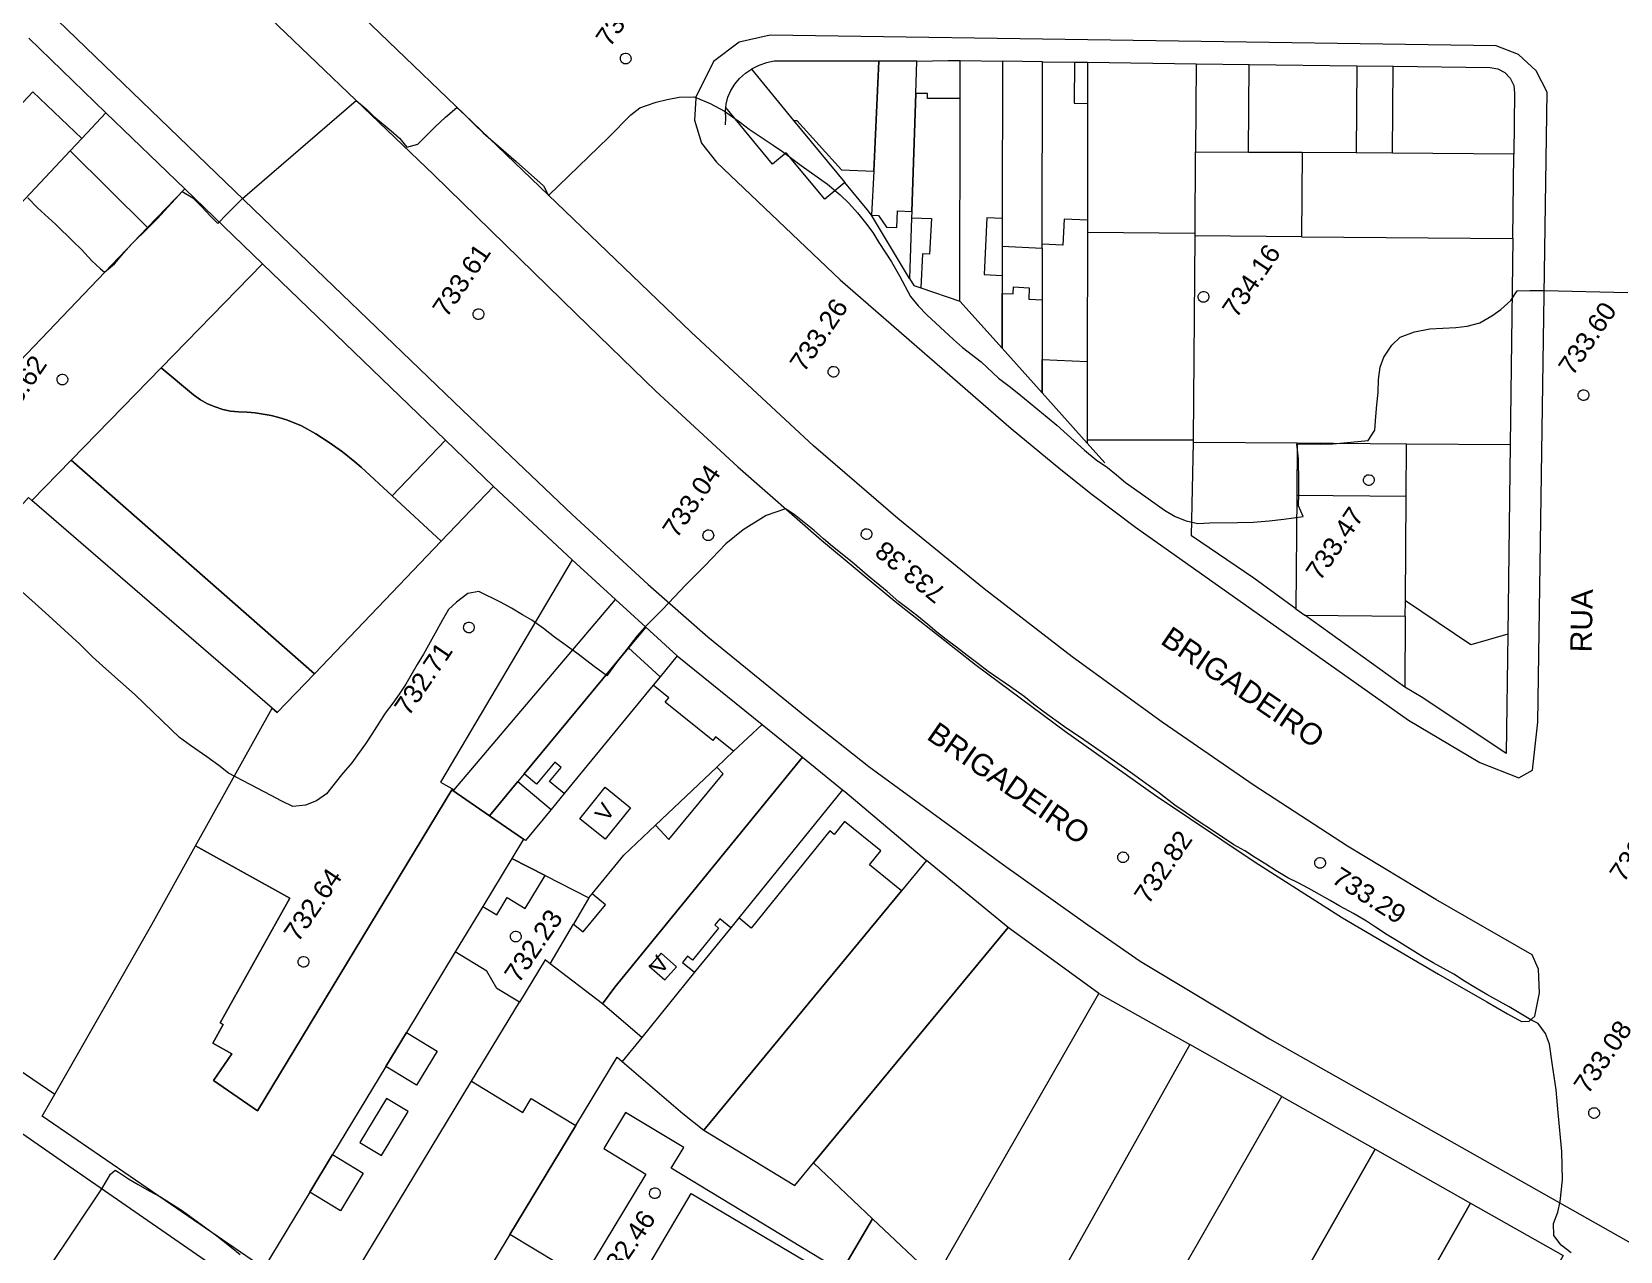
# Model space of a CAD drawing. Header units: metres. Extents: x 325024 to 7190115, y 7391967 to 10157759.
# Drawn here: x 325797.2 to 325945.3, y 7392754.9 to 7392868.6 of the extents above; entities that cross this region are included whole.
import ezdxf
from ezdxf.enums import TextEntityAlignment as Align

# ---------------------------------------------------------------- set-up
doc = ezdxf.new("R2010")
doc.units = ezdxf.units.M
doc.layers.get('0').update_dxf_attribs({"lineweight": 18})
for name, color, linetype, lineweight in [('100_SIST_VIARIO_MEIO_FIO', 1, 'Continuous', 18), ('108_SEP_FIS_CANT_CENT_ILHA', 7, 'Continuous', 18), ('144_P_DUPLA_ASF_TOP', 7, 'Continuous', 18), ('160_P_SIMP_ASF_TOP', 7, 'Continuous', 18), ('206_MURO_E_MURO_ARRIMO', 7, 'Continuous', 18), ('214_PROJ_BEIRAL_EDIF', 10, 'Continuous', 18), ('604_CURVA_INTERM', 7, 'Continuous', 18), ('606_PTO_COTADO', 7, 'Continuous', 18), ('608_PTO_COTADO_INTERVIA', 1, 'Continuous', 18)]:
    doc.layers.add(name, color=color, linetype=linetype, lineweight=lineweight)
doc.styles.add('Style-Arial', font='arial.ttf', dxfattribs={"height": 1.75})

# ---------------------------------------------------------------- blocks, each defined once
blk = doc.blocks.new('SP09')
at = {"color": 0, "linetype": 'Continuous'}
blk.add_lwpolyline([(-0.03, -0.51), (-0.14, -0.49), (-0.24, -0.46), (-0.31, -0.42), (-0.35, -0.39), (-0.42, -0.31), (-0.47, -0.24), (-0.51, -0.15), (-0.52, -0.09), (-0.52, 0.03), (-0.51, 0.11), (-0.48, 0.2), (-0.44, 0.27), (-0.4, 0.33), (-0.32, 0.39), (-0.23, 0.44), (-0.15, 0.48), (-0.1, 0.48), (-0.03, 0.48), (0.08, 0.48), (0.19, 0.44), (0.27, 0.4), (0.35, 0.32), (0.41, 0.23), (0.46, 0.11), (0.48, 0.03), (0.48, -0.03), (0.47, -0.08), (0.44, -0.21), (0.38, -0.3), (0.31, -0.38), (0.23, -0.44), (0.1, -0.49), (0.02, -0.51)], close=True, dxfattribs=at)
blk = doc.blocks.new('SP10')
at = {"color": 0, "linetype": 'Continuous'}
blk.add_lwpolyline([(-0.03, -0.51), (-0.14, -0.49), (-0.24, -0.46), (-0.31, -0.42), (-0.35, -0.39), (-0.42, -0.31), (-0.47, -0.24), (-0.51, -0.15), (-0.52, -0.09), (-0.52, 0.03), (-0.51, 0.11), (-0.48, 0.2), (-0.44, 0.27), (-0.4, 0.33), (-0.32, 0.39), (-0.23, 0.44), (-0.15, 0.48), (-0.1, 0.48), (-0.03, 0.48), (0.08, 0.48), (0.19, 0.44), (0.27, 0.4), (0.35, 0.32), (0.41, 0.23), (0.46, 0.11), (0.48, 0.03), (0.48, -0.03), (0.47, -0.08), (0.44, -0.21), (0.38, -0.3), (0.31, -0.38), (0.23, -0.44), (0.1, -0.49), (0.02, -0.51)], close=True, dxfattribs=at)

msp = doc.modelspace()

# ---------------------------------------------------------------- linework, layer by layer
at = {"layer": '100_SIST_VIARIO_MEIO_FIO'}
for points in [[(325719.894, 7392927.188), (325724.426, 7392925.464), (325729.176, 7392923.391), (325736.42, 7392919.65), (325743.549, 7392915.694), (325750.508, 7392911.449), (325757.286, 7392906.922), (325763.87, 7392902.12), (325770.248, 7392897.054), (325776.41, 7392891.731), (325790.968, 7392878.016), (325821.377, 7392848.706), (325837.412, 7392833.304), (325847.612, 7392823.593), (325854.696, 7392817.07), (325860.261, 7392812.178), (325869.472, 7392804.708), (325875.269, 7392800.089), (325887.848, 7392790.923), (325895.691, 7392785.323), (325900.575, 7392781.963), (325912.643, 7392774.706), (325962.342, 7392746.643)], [(325856.985, 7392723.922), (325800.287, 7392763.136), (325735.786, 7392807.999), (325670.758, 7392852.929)]]:
    msp.add_lwpolyline(points, dxfattribs=at)
msp.add_lwpolyline([(325859.144, 7392862.369), (325859.04, 7392860.326), (325859.697, 7392858.187), (325861.072, 7392856.422), (325872.623, 7392845.454), (325888.552, 7392831.589), (325893.193, 7392827.788), (325896.112, 7392825.433), (325900.136, 7392822.39), (325925.597, 7392804.427), (325932.238, 7392800.463), (325935.878, 7392799.049), (325937.146, 7392799.767), (325937.638, 7392804.216), (325938.527, 7392862.956), (325937.502, 7392864.945), (325935.842, 7392866.445), (325933.759, 7392867.265), (325866.086, 7392868.241), (325863.18, 7392867.594), (325860.793, 7392865.813), (325859.165, 7392862.484)], close=True, dxfattribs=at)
at = {"layer": '108_SEP_FIS_CANT_CENT_ILHA'}
msp.add_lwpolyline([(325816.558, 7392872.678), (325834.724, 7392855.226), (325847.985, 7392842.29), (325855.434, 7392835.067), (325863.067, 7392828.037), (325870.877, 7392821.204), (325877.708, 7392815.508), (325885.277, 7392809.544), (325893.601, 7392803.349), (325902.074, 7392797.356), (325911.309, 7392791.165), (325919.44, 7392785.995), (325928.383, 7392780.735), (325932.886, 7392778.161), (325934.816, 7392777.057), (325936.112, 7392776.342), (325936.838, 7392776.356), (325937.381, 7392776.822), (325937.811, 7392778.998), (325937.696, 7392781.213), (325937.124, 7392782.539), (325928.133, 7392787.688), (325919.89, 7392792.678), (325911.192, 7392798.335), (325902.64, 7392804.213), (325894.243, 7392810.311), (325886.02, 7392816.641), (325877.981, 7392823.204), (325870.134, 7392829.994), (325858.719, 7392840.574), (325823.443, 7392874.457)], dxfattribs=at)
at = {"layer": '206_MURO_E_MURO_ARRIMO'}
for p, q in [((325804.167, 7392861.016), (325796.96, 7392867.965)), ((325879.757, 7392865.846), (325882.69, 7392865.893)), ((325882.69, 7392865.893), (325883.8, 7392865.879)), ((325894.444, 7392865.743), (325895.675, 7392865.728)), ((325895.675, 7392865.728), (325905.811, 7392865.598)), ((325905.811, 7392865.598), (325910.748, 7392865.535)), ((325920.761, 7392865.408), (325924.151, 7392865.365)), ((325811.505, 7392853.941), (325804.167, 7392861.016)), ((325861.905, 7392861.172), (325861.94, 7392861.515)), ((325861.943, 7392860.512), (325861.905, 7392861.172)), ((325861.904, 7392859.895), (325861.943, 7392860.512)), ((325818.759, 7392846.946), (325811.505, 7392853.941)), ((325935.311, 7392849.31), (325935.066, 7392830.1)), ((325840.3, 7392826.177), (325835.802, 7392830.514)), ((325925.238, 7392807.475), (325915.94, 7392814.191)), ((325854.478, 7392813.08), (325857.415, 7392810.399)), ((325934.841, 7392812.427), (325934.699, 7392801.301)), ((325857.415, 7392810.399), (325865.327, 7392804.022)), ((325926.913, 7392806.482), (325925.238, 7392807.475)), ((325934.699, 7392801.301), (325926.913, 7392806.482)), ((325872.829, 7392797.922), (325873.034, 7392797.756)), ((325873.034, 7392797.756), (325880.658, 7392791.328))]:
    msp.add_line(p, q, dxfattribs=at)
for points in [[(325895.675, 7392865.728), (325895.669, 7392861.898)], [(325905.811, 7392865.598), (325905.748, 7392857.396)], [(325801.92, 7392858.628), (325804.167, 7392861.016)], [(325811.505, 7392853.941), (325808.05, 7392850.329)], [(325875.545, 7392851.493), (325875.135, 7392852.015), (325873.058, 7392854.521)], [(325879.081, 7392845.575), (325875.545, 7392851.493)], [(325879.27, 7392851.24), (325879.081, 7392845.575)], [(325895.653, 7392851.008), (325895.651, 7392849.862)], [(325887.721, 7392848.595), (325887.717, 7392845.866)], [(325891.451, 7392848.418), (325891.444, 7392843.581)], [(325879.081, 7392845.575), (325879.471, 7392844.939), (325880.137, 7392844.71)], [(325897.27, 7392828.402), (325895.622, 7392830.24)], [(325905.538, 7392830.329), (325905.54, 7392830.526)], [(325915.213, 7392830.254), (325925.414, 7392830.175)], [(325925.29, 7392814.119), (325925.238, 7392807.475)], [(325857.415, 7392810.399), (325855.822, 7392808.46)], [(325849.169, 7392787.852), (325847.747, 7392785.415)], [(325845.587, 7392781.713), (325845.099, 7392782.088), (325842.702, 7392778.128)]]:
    msp.add_lwpolyline(points, dxfattribs=at)
at = {"layer": '214_PROJ_BEIRAL_EDIF'}
for points in [[(325868.266, 7392860.302), (325868.561, 7392860.288), (325872.746, 7392855.716), (325875.739, 7392855.574), (325876.227, 7392865.844), (325866.462, 7392865.839), (325865.731, 7392865.681), (325865.029, 7392865.435), (325864.358, 7392865.097)], [(325875.739, 7392855.574), (325875.545, 7392851.493), (325876.191, 7392851.462), (325876.913, 7392850.374), (325877.894, 7392850.327), (325877.968, 7392851.884), (325879.29, 7392851.821), (325879.656, 7392862.813), (325879.757, 7392865.846), (325876.227, 7392865.844)], [(325887.725, 7392851.171), (325886.274, 7392851.24), (325886.022, 7392845.946), (325887.717, 7392845.866), (325887.715, 7392844.192), (325887.707, 7392839.068), (325883.767, 7392843.463), (325883.794, 7392862.34), (325883.8, 7392865.879), (325887.747, 7392865.829)], [(325887.725, 7392851.171), (325887.721, 7392848.595), (325891.451, 7392848.418), (325891.452, 7392848.776), (325891.477, 7392865.781), (325887.747, 7392865.829)], [(325891.452, 7392848.776), (325891.477, 7392865.781), (325894.444, 7392865.743), (325894.415, 7392861.908), (325895.669, 7392861.898), (325895.653, 7392851.008), (325893.486, 7392851.111), (325893.371, 7392848.685)], [(325915.688, 7392857.318), (325910.685, 7392857.357), (325910.748, 7392865.535), (325920.761, 7392865.408), (325920.698, 7392857.279)], [(325868.266, 7392860.302), (325873.058, 7392854.521), (325871.181, 7392852.964), (325867.585, 7392857.299), (325866.313, 7392856.244), (325861.94, 7392861.515), (325861.972, 7392861.832), (325862.143, 7392862.479), (325862.414, 7392863.102), (325862.781, 7392863.687), (325863.235, 7392864.223), (325863.769, 7392864.699), (325864.358, 7392865.097)], [(325924.151, 7392865.365), (325933.213, 7392865.249), (325933.927, 7392865.119), (325934.572, 7392864.769), (325935.078, 7392864.234), (325935.396, 7392863.568), (325935.484, 7392862.836), (325935.411, 7392857.164), (325924.088, 7392857.253)], [(325786.339, 7392856.633), (325778.964, 7392848.764), (325776.539, 7392846.177), (325783.438, 7392839.24), (325783.57, 7392839.117), (325800.83, 7392857.469), (325801.92, 7392858.628), (325797.342, 7392862.981), (325789.151, 7392854.237)], [(325880.137, 7392844.71), (325883.767, 7392843.463), (325883.794, 7392862.34), (325880.754, 7392862.363), (325880.757, 7392862.804), (325879.656, 7392862.813), (325879.29, 7392851.821), (325879.27, 7392851.24), (325881.109, 7392851.153), (325880.952, 7392847.858), (325880.288, 7392847.889)], [(325786.952, 7392835.954), (325783.57, 7392839.117), (325800.83, 7392857.469), (325808.05, 7392850.329), (325790.831, 7392832.327), (325788.57, 7392834.441), (325789.184, 7392835.036), (325788.316, 7392836), (325789.391, 7392837.088), (325788.676, 7392837.731)], [(325905.689, 7392849.784), (325905.748, 7392857.396), (325910.685, 7392857.357), (325915.688, 7392857.318), (325915.627, 7392849.463), (325905.687, 7392849.54)], [(325920.698, 7392857.279), (325915.688, 7392857.318), (325915.627, 7392849.463), (325935.311, 7392849.31), (325935.411, 7392857.164), (325924.088, 7392857.253)], [(325905.687, 7392849.54), (325905.689, 7392849.784), (325895.651, 7392849.862), (325895.634, 7392837.834), (325895.623, 7392830.54), (325905.54, 7392830.526)], [(325809.311, 7392837.261), (325818.759, 7392846.946), (325835.802, 7392830.514), (325830.835, 7392825.33), (325827.947, 7392827.99), (325827.379, 7392828.48), (325826.206, 7392829.414), (325824.986, 7392830.286), (325823.722, 7392831.093), (325822.39, 7392831.846), (325821.7, 7392832.138), (325820.995, 7392832.395), (325820.278, 7392832.614), (325819.55, 7392832.796), (325818.814, 7392832.939), (325818.072, 7392833.045), (325817.325, 7392833.111), (325816.526, 7392833.139), (325815.781, 7392833.22), (325815.047, 7392833.375), (325814.333, 7392833.601), (325813.644, 7392833.896), (325812.987, 7392834.258), (325812.312, 7392834.727)], [(325887.715, 7392844.192), (325888.736, 7392844.144), (325888.766, 7392844.785), (325890.243, 7392844.715), (325890.192, 7392843.64), (325891.444, 7392843.581), (325891.436, 7392838.033), (325891.431, 7392834.914), (325887.707, 7392839.068)], [(325895.623, 7392830.54), (325895.622, 7392830.24), (325891.431, 7392834.914), (325891.436, 7392838.033), (325895.634, 7392837.834)], [(325809.311, 7392837.261), (325812.312, 7392834.727), (325812.987, 7392834.258), (325813.644, 7392833.896), (325814.333, 7392833.601), (325815.047, 7392833.375), (325815.781, 7392833.22), (325816.526, 7392833.139), (325817.325, 7392833.111), (325818.072, 7392833.045), (325818.814, 7392832.939), (325819.55, 7392832.796), (325820.278, 7392832.614), (325820.995, 7392832.395), (325821.7, 7392832.138), (325822.39, 7392831.846), (325823.722, 7392831.093), (325824.986, 7392830.286), (325826.206, 7392829.414), (325827.379, 7392828.48), (325827.947, 7392827.99), (325830.835, 7392825.33), (325835.425, 7392821.09), (325823.594, 7392808.743), (325800.91, 7392828.649)], [(325915.175, 7392825.338), (325915.094, 7392814.802), (325911.173, 7392817.634), (325905.37, 7392821.584), (325905.538, 7392830.329), (325915.213, 7392830.254)], [(325925.3, 7392815.53), (325925.376, 7392825.259), (325925.414, 7392830.175), (325935.066, 7392830.1), (325934.841, 7392812.427), (325931.397, 7392811.423)], [(325819.668, 7392805.519), (325797.254, 7392824.901), (325800.91, 7392828.649), (325823.594, 7392808.743), (325820.125, 7392805.124)], [(325852.878, 7392811.148), (325843.149, 7392799.405), (325842.55, 7392798.682), (325839.913, 7392795.499), (325836.394, 7392797.917), (325818.297, 7392767.993), (325814.175, 7392770.84), (325815.892, 7392773.326), (325814.124, 7392774.312), (325815.102, 7392776.065), (325814.825, 7392776.219), (325821.295, 7392787.82), (325812.525, 7392792.71), (325819.668, 7392805.519), (325820.125, 7392805.124), (325823.594, 7392808.743), (325835.425, 7392821.09), (325840.3, 7392826.177), (325847.619, 7392819.342), (325835.352, 7392798.634), (325836.612, 7392797.909), (325851.663, 7392815.65), (325854.478, 7392813.08)], [(325788.918, 7392814.433), (325787.025, 7392811.81), (325770.661, 7392789.137), (325799.406, 7392769.558), (325808.434, 7392785.374), (325812.525, 7392792.71), (325819.668, 7392805.519), (325797.254, 7392824.901), (325796.945, 7392825.169), (325795.047, 7392823.008), (325792.045, 7392818.767)], [(325925.3, 7392815.53), (325925.376, 7392825.259), (325915.175, 7392825.338), (325915.094, 7392814.802), (325915.94, 7392814.191), (325925.29, 7392814.119)], [(325851.663, 7392815.65), (325847.619, 7392819.342), (325835.352, 7392798.634), (325836.612, 7392797.909)], [(325843.149, 7392799.405), (325852.878, 7392811.148), (325855.822, 7392808.46), (325855.169, 7392807.664), (325846.879, 7392797.576), (325845.512, 7392798.709), (325846.595, 7392800.016), (325846.008, 7392800.503), (325844.305, 7392798.447)], [(325845.096, 7392789.942), (325849.169, 7392787.852), (325849.48, 7392788.23), (325852.448, 7392791.845), (325855.383, 7392794.62), (325861.115, 7392800.039), (325862.674, 7392801.513), (325861.002, 7392802.86), (325860.729, 7392802.521), (325856.3, 7392806.088), (325856.625, 7392806.492), (325855.169, 7392807.664), (325846.879, 7392797.576), (325845.666, 7392796.101), (325843.273, 7392793.188), (325843.077, 7392793.323), (325841.994, 7392791.533)], [(325847.747, 7392785.415), (325848.65, 7392784.673), (325850.729, 7392787.205), (325849.48, 7392788.23), (325852.448, 7392791.845), (325855.383, 7392794.62), (325856.634, 7392793.297), (325861.707, 7392799.413), (325861.115, 7392800.039), (325862.674, 7392801.513), (325865.327, 7392804.022), (325869.087, 7392800.965), (325851.616, 7392779.53), (325850.442, 7392777.983), (325845.587, 7392781.713)], [(325859.04, 7392780.919), (325854.11, 7392774.84), (325850.442, 7392777.983), (325851.616, 7392779.53), (325869.087, 7392800.965), (325872.829, 7392797.922), (325863.15, 7392785.987), (325862.404, 7392785.067), (325861.378, 7392785.898), (325860.912, 7392785.324), (325861.263, 7392785.04), (325858.838, 7392782.049), (325858.386, 7392782.415), (325857.913, 7392781.833)], [(325839.283, 7392787.054), (325836.715, 7392782.812), (325832.168, 7392775.3), (325830.249, 7392772.13), (325825.292, 7392763.941), (325823.167, 7392760.43), (325818.884, 7392753.353), (325798.227, 7392767.492), (325799.406, 7392769.558), (325808.434, 7392785.374), (325812.525, 7392792.71), (325821.295, 7392787.82), (325814.825, 7392776.219), (325815.102, 7392776.065), (325814.124, 7392774.312), (325815.892, 7392773.326), (325814.175, 7392770.84), (325818.297, 7392767.993), (325836.394, 7392797.917), (325839.913, 7392795.499), (325843.077, 7392793.323), (325841.994, 7392791.533)], [(325843.077, 7392793.323), (325839.913, 7392795.499), (325842.55, 7392798.682), (325845.666, 7392796.101), (325843.273, 7392793.188)], [(325848.342, 7392795.226), (325850.7, 7392798.154), (325853.07, 7392796.246), (325850.712, 7392793.317)], [(325863.15, 7392785.987), (325862.404, 7392785.067), (325859.04, 7392780.919), (325854.11, 7392774.84), (325852.288, 7392772.593), (325857.949, 7392767.751), (325859.899, 7392766.192), (325878.328, 7392788.507), (325875.331, 7392790.937), (325876.393, 7392792.246), (325873.025, 7392794.978), (325872.045, 7392793.77), (325871.655, 7392794.087), (325864.318, 7392785.04)], [(325845.096, 7392789.942), (325841.994, 7392791.533), (325839.283, 7392787.054), (325840.59, 7392786.262), (325841.564, 7392787.871), (325843.232, 7392786.861)], [(325878.328, 7392788.507), (325859.899, 7392766.192), (325868.38, 7392761.043), (325870.117, 7392763.142), (325888.275, 7392785.084), (325880.658, 7392791.328)], [(325875.63, 7392757.934), (325881.492, 7392752.398), (325896.716, 7392778.954), (325888.399, 7392784.983), (325888.275, 7392785.084), (325870.117, 7392763.142)], [(325823.167, 7392760.43), (325818.884, 7392753.353), (325823.128, 7392750.448), (325823.588, 7392751.208), (325825.651, 7392749.959), (325827.678, 7392753.307), (325838.239, 7392770.755), (325842.702, 7392778.128), (325840.588, 7392779.407), (325839.669, 7392781.023), (325836.715, 7392782.812), (325832.168, 7392775.3), (325835.025, 7392773.571), (325833.106, 7392770.4), (325830.249, 7392772.13), (325825.292, 7392763.941), (325828.155, 7392762.208), (325826.03, 7392758.697)], [(325854.833, 7392781.454), (325856.262, 7392780.2), (325857.344, 7392781.433), (325855.914, 7392782.687)], [(325882.135, 7392751.947), (325881.492, 7392752.398), (325896.716, 7392778.954), (325905.193, 7392774.174), (325889.769, 7392746.637), (325887.154, 7392748.5)], [(325830.249, 7392772.13), (325832.168, 7392775.3), (325835.025, 7392773.571), (325833.106, 7392770.4)], [(325892.008, 7392745.042), (325897.59, 7392741.066), (325913.779, 7392769.331), (325905.193, 7392774.174), (325889.769, 7392746.637)], [(325859.899, 7392766.192), (325868.38, 7392761.043), (325870.117, 7392763.142), (325875.63, 7392757.934), (325872.735, 7392753.041), (325856.852, 7392762.647), (325858.026, 7392764.587), (325852.612, 7392767.861), (325850.573, 7392764.49), (325854.504, 7392762.112), (325848.609, 7392752.365), (325841.825, 7392756.468), (325847.979, 7392766.643), (325851.82, 7392772.994), (325852.288, 7392772.593), (325857.949, 7392767.751)], [(325847.979, 7392766.643), (325841.825, 7392756.468), (325836.634, 7392747.886), (325827.678, 7392753.307), (325838.239, 7392770.755), (325843.021, 7392767.86), (325843.811, 7392769.165)], [(325830.31, 7392769.157), (325827.827, 7392765.056), (325829.856, 7392763.828), (325832.339, 7392767.929)], [(325902.834, 7392737.526), (325902.54, 7392737.724), (325897.59, 7392741.066), (325913.779, 7392769.331), (325922.486, 7392764.419), (325907.061, 7392737.343), (325904.071, 7392739.36)], [(325823.167, 7392760.43), (325825.292, 7392763.941), (325828.155, 7392762.208), (325826.03, 7392758.697)], [(325908.028, 7392734.258), (325905.998, 7392735.477), (325907.061, 7392737.343), (325922.486, 7392764.419), (325931.366, 7392759.411), (325914.789, 7392730.188), (325910.53, 7392732.755)], [(325864.71, 7392739.476), (325863.4, 7392737.262), (325857.155, 7392726.705), (325849.676, 7392731.915), (325856.652, 7392743.707), (325850.913, 7392747.102), (325858.716, 7392760.291), (325869.387, 7392753.979), (325861.819, 7392741.186)], [(325917.018, 7392728.814), (325914.789, 7392730.188), (325931.366, 7392759.411), (325940.014, 7392754.534), (325936.98, 7392749.115), (325936.382, 7392748.047), (325924.556, 7392726.925), (325924.046, 7392726.014), (325923.155, 7392726.48), (325922.544, 7392725.407), (325917.734, 7392728.372), (325920.111, 7392732.563), (325919.38, 7392732.978)], [(325876.832, 7392742.637), (325871.968, 7392734.1), (325871.155, 7392732.674), (325863.4, 7392737.262), (325864.71, 7392739.476), (325872.735, 7392753.041), (325875.63, 7392757.934), (325881.492, 7392752.398), (325882.135, 7392751.947)]]:
    msp.add_lwpolyline(points, close=True, dxfattribs=at)
at = {"layer": '604_CURVA_INTERM'}
for points, elevation in [([(325796.887, 7392853.103), (325797.794, 7392852.154), (325799.501, 7392850.614), (325801.102, 7392849.039), (325801.87, 7392848.294), (325802.836, 7392847.225), (325803.661, 7392846.466), (325804.028, 7392846.162), (325804.947, 7392846.951), (325805.802, 7392847.952), (325806.565, 7392848.807), (325808.14, 7392850.33), (325808.982, 7392851.182), (325811.268, 7392853.673), (325812.248, 7392853.109), (325813.095, 7392852.267), (325813.872, 7392851.411), (325814.587, 7392850.689), (325815.442, 7392851.574), (325816.9, 7392853.022), (325827.5, 7392862.17), (325828.472, 7392861.32), (325829.117, 7392860.717), (325830.754, 7392859.337), (325831.514, 7392858.64), (325832.216, 7392857.826), (325833.246, 7392858.084), (325834.867, 7392859.722), (325835.826, 7392860.621), (325836.861, 7392861.52), (325837.637, 7392860.793), (325838.508, 7392859.93), (325839.342, 7392859.146), (325840.294, 7392858.314), (325842.392, 7392856.484), (325844.957, 7392854.214), (325845.422, 7392853.302), (325851.001, 7392858.713), (325853.084, 7392860.843), (325853.94, 7392861.474), (325854.565, 7392861.712), (325855.455, 7392862.01), (325856.475, 7392862.265), (325857.607, 7392862.463), (325858.956, 7392862.5), (325859.148, 7392862.449), (325860.493, 7392861.885), (325861.826, 7392861.168), (325863.329, 7392860.11), (325864.138, 7392859.505), (325866.361, 7392858.015), (325867.247, 7392857.404), (325868.964, 7392856.12), (325871.437, 7392854.356), (325872.606, 7392853.379), (325873.414, 7392852.599), (325874.22, 7392851.69), (325874.969, 7392850.779), (325875.64, 7392849.85), (325876.208, 7392848.917), (325877.384, 7392847.131), (325878.13, 7392845.835), (325879.165, 7392843.89), (325879.884, 7392843.028), (325880.689, 7392842.198), (325883.177, 7392839.884), (325884.011, 7392839.154), (325885.741, 7392837.821), (325887.381, 7392836.283), (325888.368, 7392835.533), (325889.264, 7392834.827), (325891.921, 7392832.643), (325892.818, 7392831.899), (325895.4, 7392829.565), (325896.477, 7392828.664), (325897.528, 7392827.959), (325898.369, 7392827.293), (325899.216, 7392826.562), (325901.099, 7392825.238), (325901.974, 7392824.593), (325902.859, 7392823.971), (325903.823, 7392823.384), (325904.865, 7392822.998), (325905.957, 7392822.753), (325907.06, 7392822.802), (325909.634, 7392822.836), (325911.124, 7392822.875), (325912.604, 7392823.003), (325913.98, 7392823.159), (325915.77, 7392823.383), (325915.332, 7392824.378), (325915.379, 7392825.549), (325915.377, 7392826.577), (325915.321, 7392828.756), (325915.185, 7392830.163), (325916.225, 7392830.169), (325917.362, 7392830.139), (325918.539, 7392830.171), (325919.562, 7392830.254), (325921.83, 7392830.49), (325922.436, 7392831.433), (325922.535, 7392832.708), (325922.651, 7392833.788), (325922.75, 7392834.943), (325922.805, 7392836.177), (325922.935, 7392837.307), (325923.303, 7392838.251), (325924.042, 7392839.363), (325924.819, 7392840.111), (325926.142, 7392840.596), (325927.566, 7392840.872), (325929.993, 7392841.008), (325931.059, 7392841.136), (325932.229, 7392841.46), (325933.353, 7392842.09), (325934.184, 7392842.678), (325935.12, 7392843.521), (325935.734, 7392844.418), (325936.909, 7392844.453), (325938.247, 7392844.459), (325946.051, 7392844.285)], 734), ([(325798.744, 7392753.221), (325803.779, 7392760.721), (325804.602, 7392762.094), (325805.014, 7392762.459), (325805.324, 7392762.286), (325806.259, 7392761.678), (325807.16, 7392761.136), (325808.189, 7392760.554), (325809.245, 7392759.998), (325810.426, 7392759.258), (325811.296, 7392758.674), (325814.489, 7392756.358), (325815.828, 7392755.297), (325816.665, 7392754.61)], 732)]:
    msp.add_lwpolyline(points, dxfattribs=dict(at, elevation=elevation))
at = {"layer": '604_CURVA_INTERM', "elevation": 733, "flags": 128}
msp.add_lwpolyline([(325940.765, 7392754.767), (325939.82, 7392755.478), (325939.134, 7392756.386), (325939.095, 7392757.488), (325939.504, 7392758.546), (325939.738, 7392759.542), (325939.961, 7392761.572), (325939.891, 7392764.222), (325939.553, 7392767.823), (325939.341, 7392769.949), (325938.985, 7392772.444), (325938.741, 7392774.209), (325938.37, 7392775.223), (325937.671, 7392776.141), (325936.988, 7392776.485), (325934.967, 7392777.692), (325932.905, 7392778.845), (325931.845, 7392779.461), (325930.805, 7392780.093), (325929.828, 7392780.748), (325927.876, 7392781.797), (325926.915, 7392782.349), (325924.538, 7392783.841), (325923.604, 7392784.41), (325922.528, 7392785.131), (325921.666, 7392785.685), (325920.452, 7392786.381), (325919.204, 7392787.07), (325918.303, 7392787.594), (325916.284, 7392788.728), (325915.29, 7392789.242), (325914.326, 7392789.715), (325913.252, 7392790.375), (325912.292, 7392791), (325911.324, 7392791.594), (325910.33, 7392792.236), (325909.302, 7392792.801), (325907.236, 7392794.2), (325906.077, 7392794.951), (325904.871, 7392795.768), (325903.793, 7392796.502), (325902.271, 7392797.68), (325901.095, 7392798.514), (325900.069, 7392799.247), (325899.428, 7392799.717), (325897.558, 7392801.023), (325895.332, 7392802.568), (325893.513, 7392803.802), (325891.635, 7392805.15), (325890.625, 7392805.907), (325889.757, 7392806.606), (325888.499, 7392807.532), (325886.404, 7392808.964), (325885.428, 7392809.694), (325884.463, 7392810.44), (325883.466, 7392811.207), (325882.48, 7392811.922), (325881.618, 7392812.621), (325880.792, 7392813.34), (325879.754, 7392814.158), (325878.959, 7392814.788), (325878.066, 7392815.44), (325876.993, 7392816.395), (325875.118, 7392817.939), (325873.737, 7392819.149), (325871.89, 7392820.606), (325871.07, 7392821.299), (325870.185, 7392822.077), (325868.318, 7392823.571), (325867.515, 7392824.106), (325865.721, 7392823.478), (325863.569, 7392822.155), (325861.954, 7392820.84), (325859.992, 7392818.799), (325858.175, 7392816.989), (325856.647, 7392815.355), (325856.037, 7392814.724), (325854.409, 7392813.071), (325853.66, 7392812.25), (325851.579, 7392809.548), (325850.859, 7392808.537), (325850.715, 7392808.671), (325849.798, 7392809.313), (325848.049, 7392810.657), (325845.968, 7392812.148), (325844.944, 7392812.956), (325843.878, 7392813.725), (325842.981, 7392814.226), (325841.973, 7392814.852), (325841.013, 7392815.366), (325838.923, 7392816.394), (325837.889, 7392816.227), (325836.837, 7392815.396), (325836.086, 7392814.719), (325835.501, 7392813.709), (325834.867, 7392812.519), (325833.761, 7392810.559), (325833.163, 7392809.599), (325832.11, 7392807.765), (325831.497, 7392806.829), (325830.916, 7392806.002), (325830.199, 7392805.059), (325829.605, 7392804.146), (325828.964, 7392803.116), (325828.36, 7392802.195), (325827.72, 7392801.309), (325827.071, 7392800.448), (325826.132, 7392799.312), (325824.722, 7392797.541), (325823.803, 7392796.881), (325822.765, 7392796.484), (325821.572, 7392796.378), (325820.546, 7392796.851), (325819.575, 7392797.389), (325817.6, 7392798.431), (325815.583, 7392799.461), (325814.68, 7392800.197), (325813.571, 7392800.996), (325812.03, 7392802.057), (325811.03, 7392802.81), (325806.878, 7392806.779), (325804.165, 7392809.186), (325802.915, 7392810.331), (325801.727, 7392811.482), (325798.512, 7392814.444), (325796.048, 7392816.659)], dxfattribs=at)

# ---------------------------------------------------------------- block references
at = {"layer": '606_PTO_COTADO', "rotation": 55.83005668387076}
for p in [(325906.489, 7392843.889, 734.165), (325838.903, 7392842.281, 733.61), (325871.992, 7392836.915, 733.265), (325800.108, 7392836.185, 733.62), (325941.913, 7392834.734, 733.605), (325921.896, 7392826.819, 733.475), (325860.323, 7392821.67, 733.04), (325875.079, 7392821.784, 733.385), (325838.009, 7392813.076, 732.715), (325898.985, 7392791.658, 732.825), (325917.351, 7392791.133, 733.28), (325842.372, 7392784.271, 732.235), (325822.586, 7392781.922, 732.645), (325855.345, 7392760.359, 732.465)]:
    msp.add_blockref('SP09', p, dxfattribs=at)
at = {"layer": '608_PTO_COTADO_INTERVIA', "rotation": 55.83005668387076}
for p in [(325852.619, 7392866.102, 734.09), (325942.892, 7392767.826, 733.07)]:
    msp.add_blockref('SP10', p, dxfattribs=at)

# ---------------------------------------------------------------- texts
at = {"layer": '144_P_DUPLA_ASF_TOP', "style": 'Style-Arial'}
for rotation, p in [(325.63524, (325902.923, 7392812.436)), (325.20786, (325881.14, 7392803.539))]:
    msp.add_text('BRIGADEIRO', height=2, rotation=rotation, dxfattribs=at).set_placement(p, align=Align.MIDDLE_LEFT)
at = {"layer": '160_P_SIMP_ASF_TOP', "style": 'Style-Arial'}
msp.add_text('RUA', height=2, rotation=88.8494, dxfattribs=at).set_placement((325941.659, 7392810.735), align=Align.MIDDLE_LEFT)
at = {"layer": '214_PROJ_BEIRAL_EDIF', "style": 'Style-Arial'}
for p in [(325850.881, 7392794.856), (325855.95, 7392780.617)]:
    msp.add_text('V', height=1.5, rotation=55.83006, dxfattribs=at).set_placement(p)
at = {"layer": '606_PTO_COTADO', "style": 'Style-Arial'}
for s, rotation, p in [('733.61', 55.83006, (325837.302, 7392845.426, 733.61)), ('734.16', 55.83006, (325910.929, 7392845.376, 734.165)), ('733.26', 55.83006, (325870.613, 7392840.323, 733.265)), ('733.60', 55.83006, (325942.264, 7392840.002, 733.605)), ('733.62', 55.83006, (325795.926, 7392835.015, 733.62)), ('733.04', 55.83006, (325858.744, 7392824.847, 733.04)), ('733.47', 55.83006, (325918.711, 7392820.875, 733.475)), ('733.38', 141.00712, (325879.144, 7392818.211, 733.385)), ('732.71', 55.83006, (325833.752, 7392808.279, 732.715)), ('732.82', 55.83006, (325902.711, 7392790.733, 732.825)), ('732.64', 55.83006, (325823.444, 7392787.215, 732.645)), ('733.29', 327.45195, (325921.928, 7392788.085, 733.28)), ('732.23', 55.83006, (325844.009, 7392783.384, 732.235)), ('732.46', 55.83006, (325852.67, 7392755.351, 732.465))]:
    msp.add_text(s, height=1.75, rotation=rotation, dxfattribs=at).set_placement(p, align=Align.MIDDLE_CENTER)
at = {"layer": '608_PTO_COTADO_INTERVIA', "style": 'Style-Arial'}
for s, p in [('734.10', (325852.524, 7392870.629, 734.09)), ('732.50', (325947.031, 7392792.773, 732.5)), ('733.08', (325943.692, 7392773.034, 733.07))]:
    msp.add_text(s, height=1.75, rotation=55.83006, dxfattribs=at).set_placement(p, align=Align.MIDDLE_CENTER)

doc.saveas('drawing.dxf')
